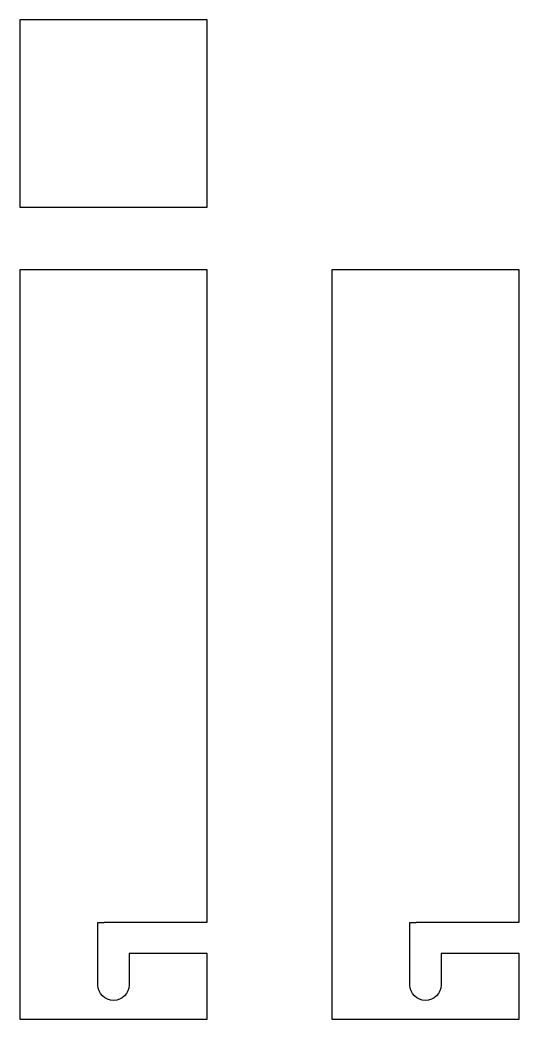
# Model space of a CAD drawing. Header units: millimetres. Extents: x -200 to -120, y -100 to 60.
import ezdxf

# ---------------------------------------------------------------- set-up
doc = ezdxf.new("R2010")
doc.units = ezdxf.units.MM
doc.layers.get('0').update_dxf_attribs({"linetype": 'CONTINUOUS'})

msp = doc.modelspace()

# ---------------------------------------------------------------- linework, layer by layer
msp.add_lwpolyline([(-200, 60), (-200, 30), (-170, 30), (-170, 60)], close=True)
for points in [[(-186.5, -84.53), (-186.5, -84.5), (-170, -84.5), (-170, 20), (-200, 20), (-200, -100), (-170, -100), (-170, -89.5), (-182.5, -89.5), (-182.5, -94.53, -1), (-187.5, -94.53), (-187.5, -84.53)], [(-136.5, -84.53), (-136.5, -84.5), (-120, -84.5), (-120, 20), (-150, 20), (-150, -100), (-120, -100), (-120, -89.5), (-132.5, -89.5), (-132.5, -94.53, -1), (-137.5, -94.53), (-137.5, -84.53)]]:
    msp.add_lwpolyline(points, format="xyb", close=True)

doc.saveas('drawing.dxf')
